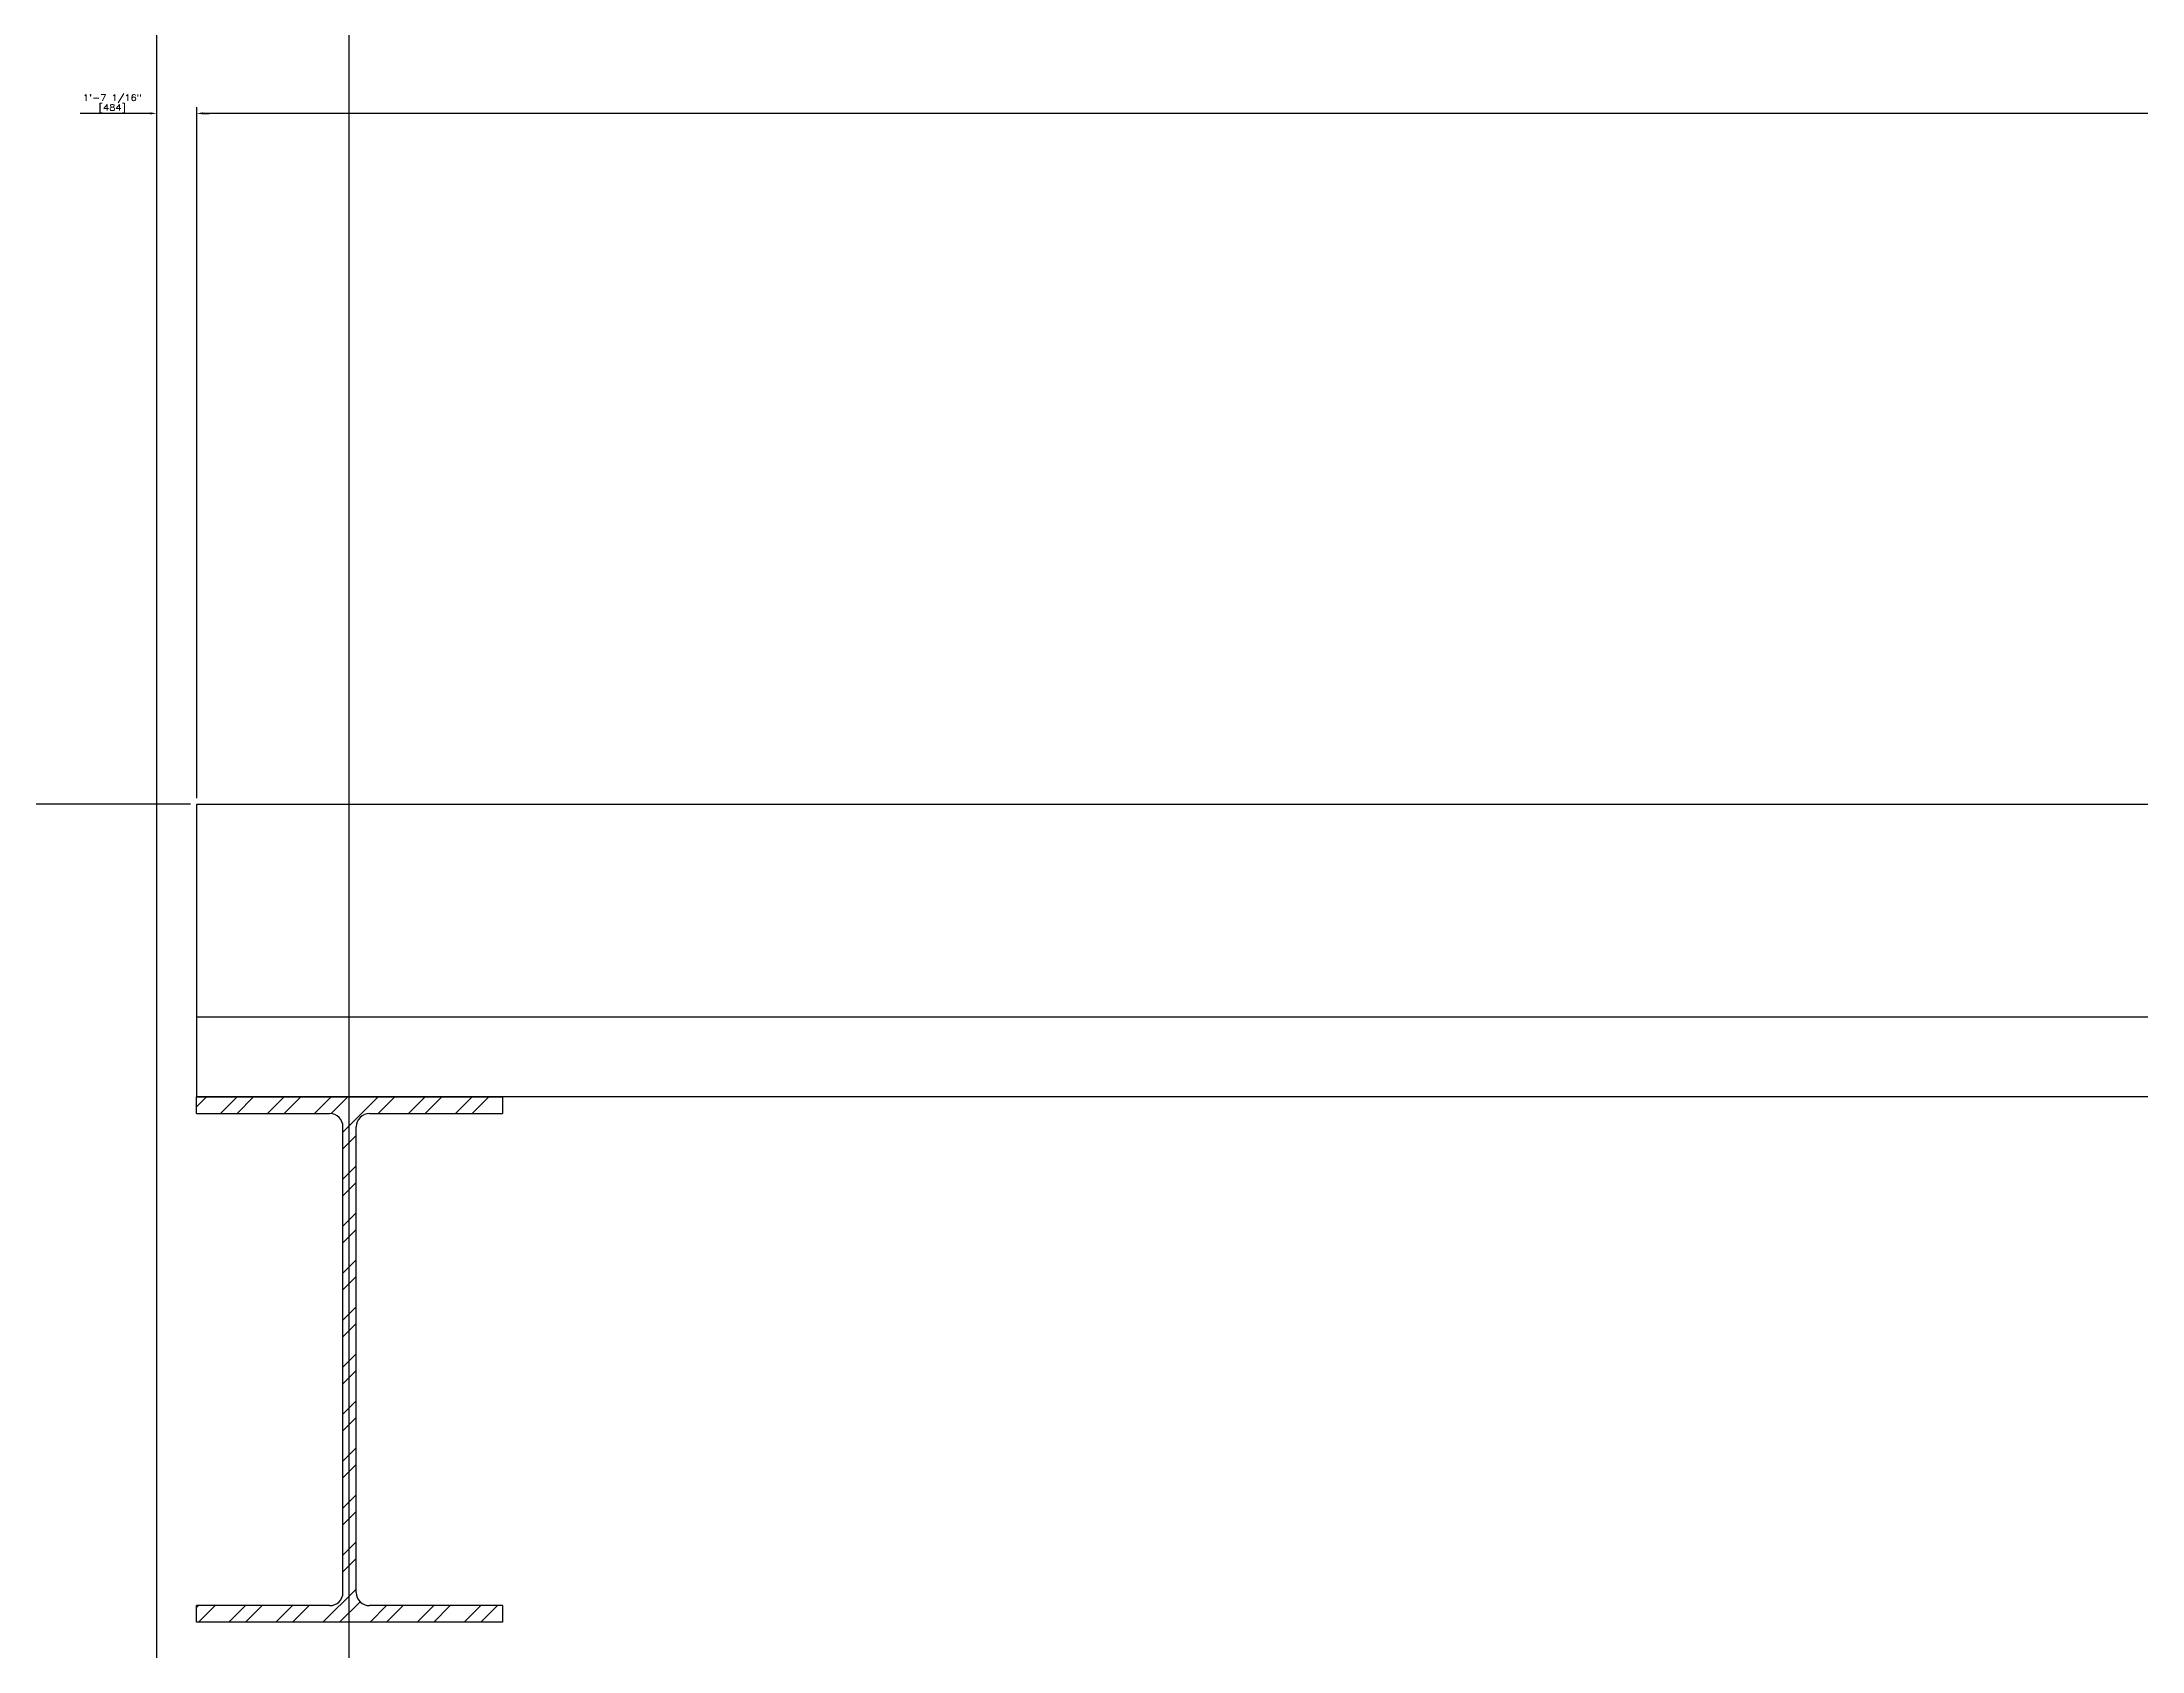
# Model space of a CAD drawing. Header units: millimetres. Extents: x -83614 to 248318, y 36678 to 90681.
# Drawn here: x 240491 to 241494, y 62092 to 62861 of the extents above; entities that cross this region are included whole.
import ezdxf

# ---------------------------------------------------------------- set-up
doc = ezdxf.new("R2010")
doc.units = ezdxf.units.MM
for name, color, linetype in [('Struc_Section_Conc', 71, 'Continuous'), ('Struc_Section_Dim', 2, 'Continuous'), ('Struc_Section_Steel', 11, 'Continuous')]:
    doc.layers.add(name, color=color, linetype=linetype)
doc.styles.add('ROMANS-115', font='romans.shx', dxfattribs={"width": 1.15})
doc.dimstyles.new('48-ROMANS-115', dxfattribs={"dimtxt": 3, "dimasz": 3, "dimexe": 3, "dimexo": 3, "dimgap": 0.0625, "dimtad": 1, "dimdec": 4, "dimzin": 1, "dimdsep": 46, "dimlunit": 4, "dimtxsty": 'ROMANS-115', "dimcen": 0.0625, "dimclrd": 256, "dimclre": 256, "dimclrt": 256, "dimadec": 0, "dimazin": 0, "dimtfac": 1, "dimtdec": 4, "dimtofl": 0, "dimtmove": 0, "dimatfit": 0, "dimfxl": 1, "dimfrac": 2, "dimtolj": 1, "dimtzin": 0, "dimarcsym": 0})
doc.dimstyles.new('Copy of 48-ROMANS-115-BPV', dxfattribs={"dimtxt": 3, "dimasz": 3, "dimexe": 3, "dimexo": 3, "dimgap": 0.0625, "dimtad": 1, "dimdec": 4, "dimzin": 1, "dimdsep": 46, "dimlunit": 4, "dimtxsty": 'ROMANS-115', "dimcen": 0.0625, "dimclrd": 256, "dimclre": 256, "dimclrt": 256, "dimadec": 0, "dimazin": 0, "dimtfac": 1, "dimtdec": 4, "dimtofl": 0, "dimtmove": 0, "dimatfit": 0, "dimfxl": 1, "dimfrac": 2, "dimtolj": 1, "dimtzin": 0, "dimarcsym": 0})

# ---------------------------------------------------------------- blocks, each defined once
blk = doc.blocks.new('*D56')
at = {"layer": 'Defpoints', "color": 0, "ltscale": 2}
for p in [(239679.6, 62496.7), (240565.1, 62496.7), (240546, 58915.3)]:
    blk.add_point(p, dxfattribs=at)
at = {"layer": 'Struc_Section_Dim', "lineweight": -2, "ltscale": 2}
for p, q in [((240562.1, 62496.7), (239676.6, 62496.7)), ((239679.6, 58918.3), (239679.6, 62493.7)), ((240543, 58915.3), (239676.6, 58915.3))]:
    blk.add_line(p, q, dxfattribs=at)
at = {"layer": 'Struc_Section_Dim', "ltscale": 2}
for points in [[(239679.1, 62493.7), (239680.1, 62493.7), (239679.6, 62496.7)], [(239679.1, 58918.3), (239680.1, 58918.3), (239679.6, 58915.3)]]:
    blk.add_solid(points, dxfattribs=at)
at = {"layer": 'Struc_Section_Dim', "ltscale": 2, "insert": (239677.3, 60706), "char_height": 3, "attachment_point": 5, "rotation": 90, "style": 'ROMANS-115'}
blk.add_mtext('\\A1;298\'-5 3/8" [90968]', dxfattribs=at)
blk = doc.blocks.new('*D65')
at = {"layer": 'Defpoints', "color": 0, "ltscale": 2}
for p in [(240565.1, 62826.6), (243486.1, 62826.6), (240565.1, 62496.7)]:
    blk.add_point(p, dxfattribs=at)
at = {"layer": 'Struc_Section_Dim', "lineweight": -2, "ltscale": 2}
blk.add_line((243483.1, 62826.6), (240568.1, 62826.6), dxfattribs=at)
at = {"layer": 'Struc_Section_Dim', "ltscale": 2}
for points in [[(240568.1, 62827.1), (240568.1, 62826.1), (240565.1, 62826.6)], [(243483.1, 62827.1), (243483.1, 62826.1), (243486.1, 62826.6)]]:
    blk.add_solid(points, dxfattribs=at)
at = {"layer": 'Struc_Section_Dim', "ltscale": 2, "insert": (242025.6, 62828.9), "char_height": 3, "attachment_point": 5, "style": 'ROMANS-115'}
blk.add_mtext('\\A1;243\'-5" [74193]', dxfattribs=at)
blk = doc.blocks.new('*D66')
at = {"layer": 'Defpoints', "color": 0, "ltscale": 2}
for p in [(240546, 62826.6), (240546, 62496.7), (240565.1, 62496.7)]:
    blk.add_point(p, dxfattribs=at)
at = {"layer": 'Struc_Section_Dim', "lineweight": -2, "ltscale": 2}
for p, q in [((240543, 62826.6), (240509.5, 62826.6)), ((240565.1, 62499.7), (240565.1, 62829.6)), ((240568.1, 62826.6), (240571.1, 62826.6))]:
    blk.add_line(p, q, dxfattribs=at)
at = {"layer": 'Struc_Section_Dim', "ltscale": 2}
for points in [[(240543, 62827.1), (240543, 62826.1), (240546, 62826.6)], [(240568.1, 62827.1), (240568.1, 62826.1), (240565.1, 62826.6)]]:
    blk.add_solid(points, dxfattribs=at)
at = {"layer": 'Struc_Section_Dim', "ltscale": 2, "char_height": 3, "attachment_point": 5, "style": 'ROMANS-115'}
for s, insert in [('\\A1;1\'-7 1/16"', (240524.8, 62833.6)), ('\\A1;[484]', (240524.8, 62828.9))]:
    blk.add_mtext(s, dxfattribs=dict(at, insert=insert))

msp = doc.modelspace()

# ---------------------------------------------------------------- hatches: boundary and pattern name
at = {"layer": 'Struc_Section_Steel', "ltscale": 2}
h = msp.add_hatch(dxfattribs=at)
h.set_pattern_fill('STEEL', color=256, scale=127, style=0)
h.set_pattern_definition([(45, (237974.246, 62769.769), (-11.22532, 11.22532), []), (45, (237974.246, 62777.706), (-11.22532, 11.22532), [])])
h.paths.add_polyline_path([(240711.11225, 62349.03282), (240711.11225, 62356.97032), (240565.06225, 62356.97032), (240565.06225, 62349.03282), (240628.56225, 62349.03282, -0.4142135624), (240634.91225, 62342.68282), (240634.91225, 62120.43282, -0.4142135624), (240628.56225, 62114.08282), (240565.06225, 62114.08282), (240565.06225, 62106.14532), (240711.11225, 62106.14532), (240711.11225, 62114.08282), (240647.61225, 62114.08282, -0.4142135624), (240641.26225, 62120.43282), (240641.26225, 62342.68282, -0.4142135624), (240647.61225, 62349.03282)])

# ---------------------------------------------------------------- linework, layer by layer
at = {"layer": 'Struc_Section_Conc', "ltscale": 2}
for p, q in [((243486.06225, 62496.67032), (240565.06225, 62496.67032)), ((240565.06225, 62496.67032), (240565.06225, 62356.97032)), ((243486.06225, 62356.97032), (240565.06225, 62356.97032))]:
    msp.add_line(p, q, dxfattribs=at)
at = {"layer": 'Struc_Section_Conc', "ltscale": 20}
msp.add_line((243486.06225, 62395.07032), (240565.06225, 62395.07032), dxfattribs=at)
at = {"layer": 'Struc_Section_Dim', "ltscale": 2}
msp.add_line((240546.01225, 56629.85355), (240546.01225, 63747.69509), dxfattribs=at)
at = {"layer": 'Struc_Section_Dim', "ltscale": 10}
msp.add_line((240637.86894, 61523.85176), (240637.86894, 63747.69509), dxfattribs=at)
at = {"layer": 'Struc_Section_Steel'}
for p, q in [((240565.06225, 62356.97032), (240711.11225, 62356.97032)), ((240565.06225, 62349.03282), (240565.06225, 62356.97032)), ((240711.11225, 62356.97032), (240711.11225, 62349.03282)), ((240565.06225, 62349.03282), (240628.56225, 62349.03282)), ((240647.61225, 62349.03282), (240711.11225, 62349.03282)), ((240634.91225, 62120.43282), (240634.91225, 62342.68282)), ((240641.26225, 62120.43282), (240641.26225, 62342.68282)), ((240565.06225, 62106.14532), (240565.06225, 62114.08282)), ((240628.56225, 62114.08282), (240565.06225, 62114.08282)), ((240711.11225, 62114.08282), (240647.61225, 62114.08282)), ((240711.11225, 62114.08282), (240711.11225, 62106.14532)), ((240711.11225, 62106.14532), (240565.06225, 62106.14532))]:
    msp.add_line(p, q, dxfattribs=at)
for centre, start, end in [((240628.56225, 62342.68282), 0, 90), ((240647.61225, 62342.68282), 90, 180), ((240628.56225, 62120.43282), 270, 0), ((240647.61225, 62120.43282), 180, 270)]:
    msp.add_arc(centre, 6.35, start, end, dxfattribs=at)

# ---------------------------------------------------------------- dimensions: what is measured, and where the dimension line sits
at = {"layer": 'Struc_Section_Dim', "ltscale": 2}
for base, p1, p2, dimstyle, override, picture, middle in [((240546.01225, 62826.57864), (240565.06225, 62496.67032), (240546.01225, 62496.67032), 'Copy of 48-ROMANS-115-BPV', {"dimpost": '\\X', "dimse2": 1}, '*D66', (240524.75332, 62831.27507)), ((240565.06225, 62826.57864), (243486.06225, 62826.57864), (240565.06225, 62496.67032), '48-ROMANS-115', {"dimse1": 1, "dimse2": 1}, '*D65', (242025.56225, 62828.92686))]:
    dim = msp.add_linear_dim(base=base, p1=p1, p2=p2, dimstyle=dimstyle, override=override, dxfattribs=at)
    dim.commit()
    dim.dimension.update_dxf_attribs({"geometry": picture, "text_midpoint": middle})
dim = msp.add_linear_dim(base=(239679.60603, 62496.67032), p1=(240546.01225, 58915.27032), p2=(240565.06225, 62496.67032), angle=90, dimstyle='48-ROMANS-115', dxfattribs=at)
dim.commit()
dim.dimension.update_dxf_attribs({"geometry": '*D56', "text_midpoint": (239677.25781, 60705.97032)})

doc.saveas('drawing.dxf')
